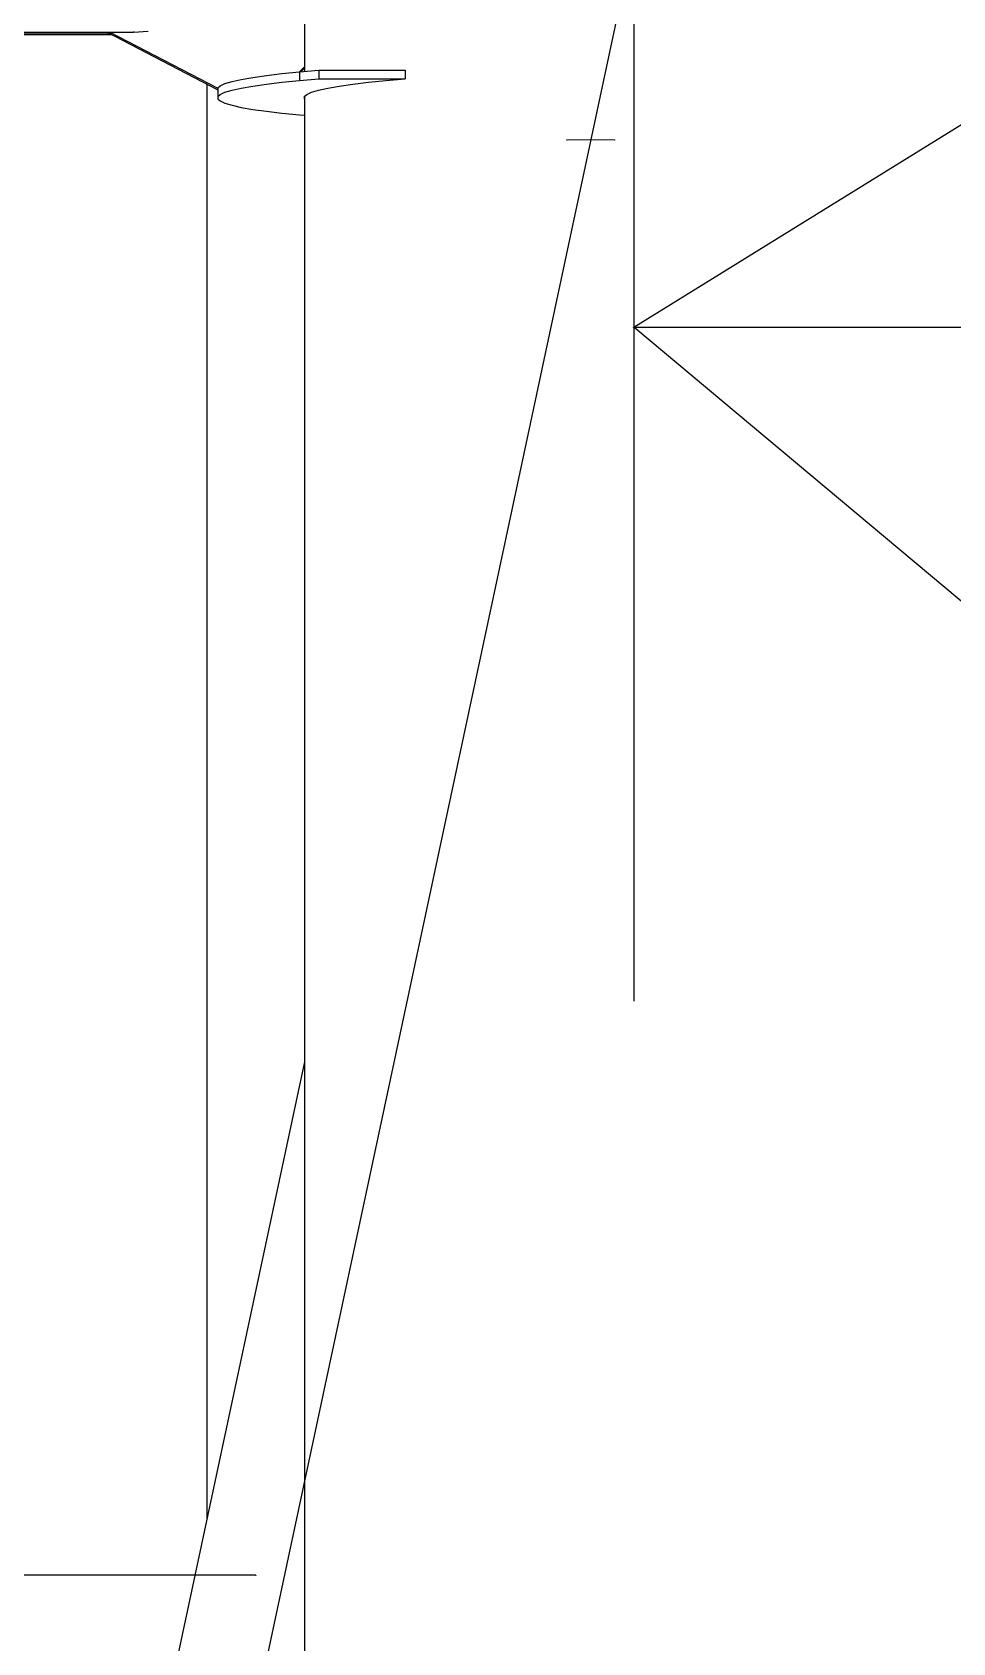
# Model space of a CAD drawing. Header units: millimetres. Extents: x 150209.93 to 150215.05, y 136675.65 to 136679.93.
# Drawn here: x 150213.5866 to 150213.6292, y 136678.372 to 136678.4465 of the extents above; entities that cross this region are included whole.
import ezdxf

# ---------------------------------------------------------------- set-up
doc = ezdxf.new("R2010")
doc.units = ezdxf.units.MM
doc.header["$LTSCALE"] = 0.25
for name, pattern in [('CENTER', [50.8, 31.75, -6.35, 6.35, -6.35]), ('XKITLINE00', [0]), ('XKITLINE03', [6, 3, -1, 1, -1])]:
    doc.linetypes.add(name, pattern=pattern)

# ---------------------------------------------------------------- blocks, each defined once
blk = doc.blocks.new('çatıı')
at = {"color": 8, "linetype": 'CENTER'}
for p, q in [((23430, 14354.32), (23430, 12689.51)), ((23430, 14010.27), (23720.98, 14190.27)), ((23430, 14100.27), (23255, 13280.27)), ((23425.51, 14053.62), (23414.56, 14053.59)), ((25173.61, 12550.27), (23430, 14010.27)), ((23430, 14010.27), (24815.89, 14010.27))]:
    blk.add_line(p, q, dxfattribs=at)
at = {"color": 8, "linetype": 'XKITLINE00'}
for p, q in [((23353.8, 14130.34), (23353.8, 14070.53)), ((23283.2, 14078.54), (23314.2, 14078.54)), ((23308.13, 14078.54), (23333.76, 14065.24)), ((23308.74, 14078.54), (23333.76, 14065.56)), ((23314.2, 14078.54), (23317.64, 14078.81)), ((23314.2, 14078.7), (23314.2, 14078.54)), ((23284.7, 14078.15), (23308.89, 14078.15)), ((23284.7, 14077.99), (23309.19, 14077.99)), ((23337.03, 14067.14), (23339.18, 14067.62)), ((23339.18, 14067.62), (23341.83, 14068.09)), ((23341.83, 14068.09), (23344.98, 14068.53)), ((23344.98, 14068.53), (23348.59, 14068.95)), ((23348.59, 14068.95), (23352.65, 14069.35)), ((23348.59, 14066.96), (23352.65, 14067.36)), ((23352.61, 14069.35), (23353.8, 14070.53)), ((23352.65, 14069.35), (23357.11, 14069.72)), ((23352.65, 14069.35), (23352.65, 14067.36)), ((23352.65, 14067.36), (23357.11, 14067.72)), ((23352.96, 14069.38), (23353.8, 14070.21)), ((23353.8, 14070.53), (23353.8, 14070.37)), ((23353.8, 14070.37), (23353.8, 14069.44)), ((23357.11, 14069.72), (23357.11, 14067.72)), ((23357.11, 14069.72), (23377.11, 14069.72)), ((23357.11, 14067.72), (23377.11, 14067.72)), ((23368.59, 14066.96), (23372.65, 14067.36)), ((23372.65, 14067.36), (23377.11, 14067.72)), ((23377.11, 14069.72), (23377.11, 14067.72)), ((23331.2, 14066.57), (23331.2, 13734.41)), ((23333.76, 14065.64), (23334.31, 14066.15)), ((23333.76, 14065.64), (23333.76, 14063.64)), ((23333.76, 14063.64), (23334.31, 14064.15)), ((23333.76, 14063.64), (23333.76, 14063.14)), ((23334.31, 14066.15), (23335.4, 14066.65)), ((23334.31, 14064.15), (23335.4, 14064.65)), ((23335.4, 14066.65), (23337.03, 14067.14)), ((23335.4, 14064.65), (23337.03, 14065.15)), ((23337.03, 14065.15), (23339.18, 14065.63)), ((23339.18, 14065.63), (23341.83, 14066.09)), ((23341.83, 14066.09), (23344.98, 14066.54)), ((23344.98, 14066.54), (23348.59, 14066.96)), ((23353.76, 14063.64), (23354.31, 14064.15)), ((23353.76, 14063.64), (23353.76, 14063.14)), ((23353.8, 14063.67), (23353.8, 13489.99)), ((23354.31, 14064.15), (23355.4, 14064.65)), ((23355.4, 14064.65), (23357.03, 14065.15)), ((23357.03, 14065.15), (23359.18, 14065.63)), ((23359.18, 14065.63), (23361.83, 14066.09)), ((23361.83, 14066.09), (23364.98, 14066.54)), ((23364.98, 14066.54), (23368.59, 14066.96)), ((23333.76, 14063.14), (23334.31, 14062.63)), ((23334.31, 14062.63), (23335.4, 14062.13)), ((23335.4, 14062.13), (23337.03, 14061.63)), ((23337.03, 14061.63), (23339.18, 14061.15)), ((23339.18, 14061.15), (23341.83, 14060.69)), ((23341.83, 14060.69), (23344.98, 14060.24)), ((23344.98, 14060.24), (23348.59, 14059.82)), ((23348.59, 14059.82), (23352.65, 14059.42)), ((23353.76, 14063.14), (23353.8, 14063.11)), ((23352.65, 14059.42), (23353.8, 14059.33)), ((23353.8, 13840.31), (23324.03, 13700.84))]:
    blk.add_line(p, q, dxfattribs=at)
at = {"color": 1, "linetype": 'XKITLINE03'}
blk.add_line((23342.49, 13721.53), (22987.49, 13721.52), dxfattribs=at)
at = {"color": 8, "linetype": 'XKITLINE00'}
for centre in [(23414.56, 14053.59), (23425.51, 14053.62), (23430, 14010.27), (23430, 14010.27), (23430, 14010.27)]:
    blk.add_circle(centre, 0.05, dxfattribs=at)
at = {"color": 1, "linetype": 'XKITLINE00'}
blk.add_circle((23342.49, 13721.53), 0.05, dxfattribs=at)

msp = doc.modelspace()

# ---------------------------------------------------------------- block references
at = {"xscale": 0.0002000170049888334, "yscale": 0.0002000170049888334, "zscale": 0.0002000170049888334}
msp.add_blockref('çatıı', (150208.928067, 136675.630592), dxfattribs=at)

doc.saveas('drawing.dxf')
